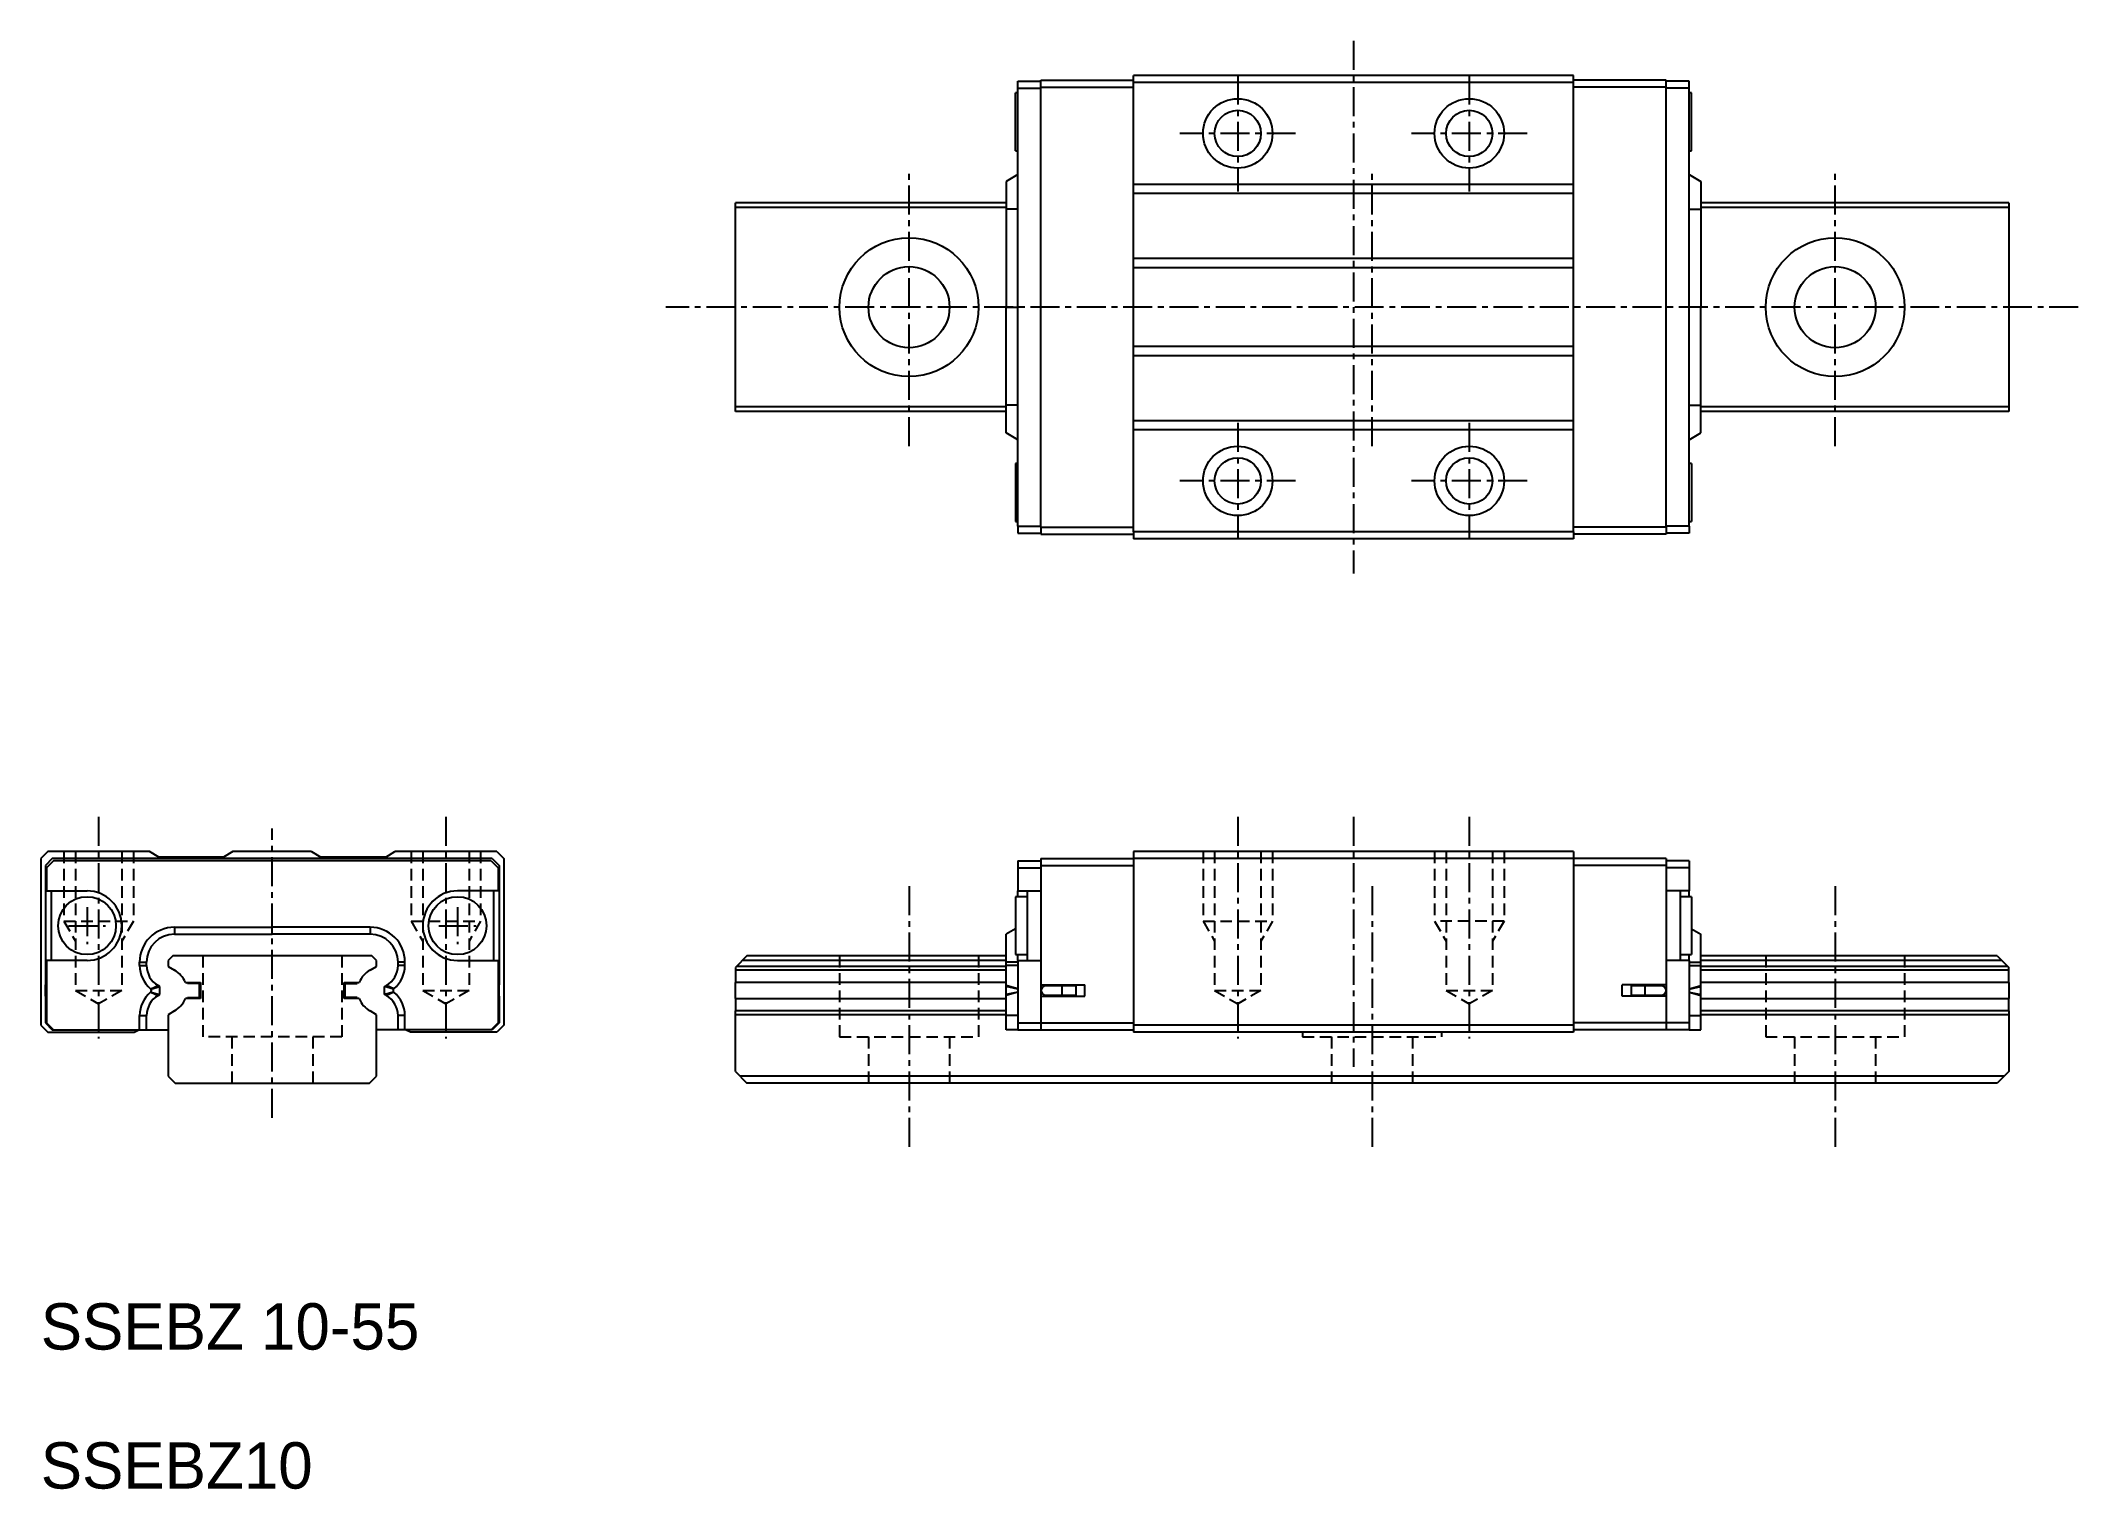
# Model space of a CAD drawing. Extents: x 10 to 98, y 10 to 72.5.
import ezdxf

# ---------------------------------------------------------------- set-up
doc = ezdxf.new("R2010")
doc.units = 0
doc.linetypes.add('CENTER', pattern=[2, 1.25, -0.25, 0.25, -0.25])
doc.linetypes.add('DASHED', pattern=[0.75, 0.5, -0.25])
doc.layers.get('0').update_dxf_attribs({"linetype": 'CONTINUOUS'})
doc.layers.add('CENTER', color=1, linetype='CENTER')

msp = doc.modelspace()

# ---------------------------------------------------------------- linework, layer by layer
at = {"color": 7, "linetype": 'CONTINUOUS'}
for p, q in [((52.2, 70.75), (53.2, 70.75)), ((52.2, 70.45), (52.2, 70.75)), ((52.2, 51.55), (52.2, 70.45)), ((52.2, 70.45), (53.2, 70.45)), ((53.2, 70.8), (57.2, 70.8)), ((53.2, 70.5), (53.2, 70.8)), ((53.2, 70.5), (57.2, 70.5)), ((53.2, 51.5), (53.2, 70.5)), ((76.2, 71), (57.2, 71)), ((57.2, 70.7), (57.2, 71)), ((57.2, 51.3), (57.2, 70.7)), ((76.2, 70.7), (57.2, 70.7)), ((76.2, 70.7), (76.2, 71)), ((80.2, 70.8), (76.2, 70.8)), ((76.2, 51.3), (76.2, 70.7)), ((80.2, 70.5), (76.2, 70.5)), ((80.2, 70.5), (80.2, 70.8)), ((81.2, 70.75), (80.2, 70.75)), ((80.2, 51.5), (80.2, 70.5)), ((81.2, 70.45), (80.2, 70.45)), ((81.2, 70.45), (81.2, 70.75)), ((81.2, 51.55), (81.2, 70.45)), ((52.1, 67.75), (52.1, 70.25)), ((52.2, 70.25), (52.1, 70.25)), ((81.3, 70.25), (81.2, 70.25)), ((81.3, 67.75), (81.3, 70.25)), ((52.1, 67.75), (52.2, 67.75)), ((81.2, 67.75), (81.3, 67.75)), ((52.2, 66.73), (51.7, 66.43)), ((51.7, 66.43), (51.7, 65.23)), ((76.2, 66.3), (57.2, 66.3)), ((81.2, 66.73), (81.7, 66.43)), ((81.7, 66.43), (81.7, 65.23)), ((51.7, 65.5), (40, 65.5)), ((40, 65.3), (40, 65.5)), ((51.7, 65.3), (40, 65.3)), ((40, 56.7), (40, 65.3)), ((51.7, 65.23), (51.7, 61)), ((52.2, 65.23), (51.7, 65.23)), ((76.2, 65.9), (57.2, 65.9)), ((81.2, 65.23), (81.7, 65.23)), ((95, 65.5), (81.7, 65.5)), ((95, 65.3), (81.7, 65.3)), ((81.7, 65.23), (81.7, 61)), ((95, 65.5), (95, 65.3)), ((95, 65.3), (95, 56.7)), ((76.2, 63.1), (57.2, 63.1)), ((76.2, 62.7), (57.2, 62.7)), ((51.7, 56.77), (51.7, 61)), ((51.7, 61), (52.2, 61)), ((81.7, 61), (81.2, 61)), ((81.7, 56.77), (81.7, 61)), ((76.2, 59.3), (57.2, 59.3)), ((76.2, 58.9), (57.2, 58.9)), ((51.7, 56.7), (40, 56.7)), ((40, 56.5), (40, 56.7)), ((51.7, 56.5), (40, 56.5)), ((51.7, 55.57), (51.7, 56.77)), ((52.2, 56.77), (51.7, 56.77)), ((81.2, 56.77), (81.7, 56.77)), ((81.7, 55.57), (81.7, 56.77)), ((95, 56.7), (81.7, 56.7)), ((95, 56.5), (81.7, 56.5)), ((95, 56.7), (95, 56.5)), ((52.2, 55.27), (51.7, 55.57)), ((76.2, 56.1), (57.2, 56.1)), ((76.2, 55.7), (57.2, 55.7)), ((81.2, 55.27), (81.7, 55.57)), ((52.2, 54.25), (52.1, 54.25)), ((52.1, 54.25), (52.1, 51.75)), ((81.3, 54.25), (81.2, 54.25)), ((81.3, 54.25), (81.3, 51.75)), ((52.1, 51.75), (52.2, 51.75)), ((52.2, 51.55), (53.2, 51.55)), ((52.2, 51.55), (52.2, 51.25)), ((52.2, 51.25), (53.2, 51.25)), ((53.2, 51.5), (57.2, 51.5)), ((53.2, 51.5), (53.2, 51.2)), ((53.2, 51.2), (57.2, 51.2)), ((76.2, 51.3), (57.2, 51.3)), ((57.2, 51.3), (57.2, 51)), ((80.2, 51.5), (76.2, 51.5)), ((76.2, 51.3), (76.2, 51)), ((80.2, 51.2), (76.2, 51.2)), ((81.2, 51.55), (80.2, 51.55)), ((80.2, 51.5), (80.2, 51.2)), ((81.2, 51.25), (80.2, 51.25)), ((81.2, 51.75), (81.3, 51.75)), ((81.2, 51.55), (81.2, 51.25)), ((76.2, 51), (57.2, 51)), ((10.3, 37.5), (10, 37.2)), ((10, 37.2), (10, 30)), ((10.5, 37.2), (10.2, 36.9)), ((10.55, 37.1), (10.25, 36.8)), ((14.7, 37.5), (10.3, 37.5)), ((29.5, 37.2), (10.5, 37.2)), ((29.45, 37.1), (10.55, 37.1)), ((15.1, 37.25), (14.7, 37.5)), ((17.9, 37.25), (15.1, 37.25)), ((18.3, 37.5), (17.9, 37.25)), ((21.7, 37.5), (18.3, 37.5)), ((21.7, 37.5), (22.1, 37.25)), ((24.9, 37.25), (22.1, 37.25)), ((24.9, 37.25), (25.3, 37.5)), ((29.7, 37.5), (25.3, 37.5)), ((29.45, 37.1), (29.75, 36.8)), ((29.5, 37.2), (29.8, 36.9)), ((29.7, 37.5), (30, 37.2)), ((30, 37.2), (30, 30)), ((52.2, 37.1), (53.2, 37.1)), ((52.2, 37.1), (52.2, 36.8)), ((53.2, 37.2), (57.2, 37.2)), ((53.2, 37.2), (53.2, 36.9)), ((76.2, 37.5), (57.2, 37.5)), ((57.2, 37.5), (57.2, 37.2)), ((76.2, 37.2), (57.2, 37.2)), ((57.2, 37.2), (57.2, 30)), ((76.2, 37.5), (76.2, 37.2)), ((80.2, 37.2), (76.2, 37.2)), ((76.2, 37.2), (76.2, 30)), ((80.2, 37.2), (80.2, 36.9)), ((81.2, 37.1), (80.2, 37.1)), ((81.2, 37.1), (81.2, 36.8)), ((10.2, 36.9), (10.2, 31.75)), ((10.25, 36.8), (10.25, 35.8)), ((29.75, 36.8), (29.75, 35.8)), ((29.8, 36.9), (29.8, 31.75)), ((52.2, 36.8), (53.2, 36.8)), ((52.2, 36.8), (52.2, 35.8)), ((53.2, 36.9), (57.2, 36.9)), ((53.2, 36.9), (53.2, 31.75)), ((80.2, 36.9), (76.2, 36.9)), ((80.2, 36.9), (80.2, 31.75)), ((81.2, 36.8), (80.2, 36.8)), ((81.2, 36.8), (81.2, 35.8)), ((10.25, 35.8), (12, 35.8)), ((10.45, 35.8), (10.45, 32.8)), ((29.75, 35.8), (28, 35.8)), ((29.55, 35.8), (29.55, 32.8)), ((52.1, 35.55), (52.1, 33.05)), ((52.6, 35.55), (52.1, 35.55)), ((52.2, 35.8), (53.2, 35.8)), ((52.2, 35.55), (52.2, 35.8)), ((52.6, 35.8), (52.6, 32.8)), ((81.2, 35.8), (80.2, 35.8)), ((80.8, 35.8), (80.8, 32.8)), ((81.3, 35.55), (80.8, 35.55)), ((81.2, 35.55), (81.2, 35.8)), ((81.3, 35.55), (81.3, 33.05)), ((15.77, 34.23), (20, 34.23)), ((15.77, 34.23), (15.77, 33.93)), ((15.77, 33.93), (20, 33.93)), ((24.23, 34.23), (20, 34.23)), ((20, 33.93), (20, 34.23)), ((24.23, 33.93), (20, 33.93)), ((24.23, 34.23), (24.23, 33.93)), ((52.1, 34.17), (51.7, 33.93)), ((51.7, 32.73), (51.7, 33.93)), ((81.3, 34.17), (81.7, 33.93)), ((81.7, 32.73), (81.7, 33.93)), ((10.25, 32.8), (10.25, 30.1)), ((12, 32.8), (10.25, 32.8)), ((14.27, 32.583835), (14.27, 32.73)), ((14.27, 32.73), (14.57, 32.73)), ((14.27, 32.583835), (14.57, 32.583835)), ((14.57, 32.583835), (14.57, 32.73)), ((15.7, 33), (15.5, 32.8)), ((15.5, 32.8), (15.5, 32.54342)), ((24.3, 33), (15.7, 33)), ((24.5, 32.8), (24.3, 33)), ((24.5, 32.54342), (24.5, 32.8)), ((25.43, 32.583835), (25.43, 32.73)), ((25.73, 32.73), (25.43, 32.73)), ((25.73, 32.583835), (25.43, 32.583835)), ((25.73, 32.583835), (25.73, 32.73)), ((28, 32.8), (29.75, 32.8)), ((29.75, 32.8), (29.75, 30.1)), ((40.5, 33), (40, 32.5)), ((51.7, 32.8), (40.3, 32.8)), ((51.7, 33), (40.5, 33)), ((52.2, 32.73), (51.7, 32.73)), ((51.7, 32.583835), (51.7, 32.73)), ((51.7, 31.717809), (51.7, 32.583835)), ((52.2, 32.583835), (51.7, 32.583835)), ((52.1, 33.05), (52.6, 33.05)), ((52.2, 32.8), (52.2, 33.05)), ((52.2, 32.8), (52.2, 30.1)), ((52.2, 32.8), (53.2, 32.8)), ((81.2, 32.8), (80.2, 32.8)), ((80.8, 33.05), (81.3, 33.05)), ((81.2, 32.8), (81.2, 33.05)), ((81.2, 32.8), (81.2, 30.1)), ((81.2, 32.73), (81.7, 32.73)), ((81.2, 32.583835), (81.7, 32.583835)), ((94.5, 33), (81.7, 33)), ((94.7, 32.8), (81.7, 32.8)), ((81.7, 32.583835), (81.7, 32.73)), ((81.7, 31.717809), (81.7, 32.583835)), ((94.5, 33), (95, 32.5)), ((10.2, 31.25), (10.2, 31.75)), ((10.25, 31.75), (10.2, 31.75)), ((14.757098, 31.568053), (15.07, 31.717809)), ((15.147256, 31.673205), (15.07, 31.717809)), ((15.5, 32.54342), (15.7785, 32.382628)), ((16.245161, 31.85), (16.9, 31.85)), ((16.85, 31.8), (16.338455, 31.8)), ((16.85, 31.2), (16.85, 31.8)), ((16.9, 31.85), (16.9, 31.15)), ((23.1, 31.15), (23.1, 31.85)), ((23.1, 31.85), (23.754839, 31.85)), ((23.15, 31.2), (23.15, 31.8)), ((23.15, 31.8), (23.661545, 31.8)), ((24.2215, 32.382628), (24.5, 32.54342)), ((24.852744, 31.673205), (24.93, 31.717809)), ((25.242902, 31.568053), (24.93, 31.717809)), ((29.75, 31.75), (29.8, 31.75)), ((29.8, 31.25), (29.8, 31.75)), ((40, 32.5), (40, 31.85)), ((51.7, 32.382628), (40, 32.382628)), ((51.7, 31.85), (40, 31.85)), ((40, 31.15), (40, 31.85)), ((51.7, 32.54342), (40.04342, 32.54342)), ((52.203404, 31.568053), (51.7, 31.717809)), ((51.7, 31.673205), (51.7, 31.717809)), ((53.2, 31.75), (53.2, 31.25)), ((53.2, 31.75), (55.1, 31.75)), ((54.1, 31.7), (53.4, 31.7)), ((53.7, 31.7), (53.7, 31.75)), ((54.02899, 31.7), (54.02899, 31.75)), ((54.7, 31.7), (54.1, 31.7)), ((54.1, 31.7), (54.1, 31.3)), ((54.7, 31.7), (54.7, 31.3)), ((55.1, 31.25), (55.1, 31.75)), ((80.2, 31.75), (78.3, 31.75)), ((78.3, 31.25), (78.3, 31.75)), ((79.3, 31.7), (78.7, 31.7)), ((78.7, 31.3), (78.7, 31.7)), ((80, 31.7), (79.3, 31.7)), ((79.3, 31.3), (79.3, 31.7)), ((79.37101, 31.7), (79.37101, 31.75)), ((79.7, 31.7), (79.7, 31.75)), ((80.2, 31.75), (80.2, 31.25)), ((81.2, 31.569066), (81.7, 31.717809)), ((94.95658, 32.54342), (81.7, 32.54342)), ((95, 32.382628), (81.7, 32.382628)), ((95, 31.85), (81.7, 31.85)), ((81.7, 31.673205), (81.7, 31.717809)), ((95, 31.85), (95, 32.5)), ((95, 31.85), (95, 31.15)), ((10.2, 31.25), (10.2, 30.1)), ((10.25, 31.25), (10.2, 31.25)), ((14.757098, 31.431947), (15.07, 31.282191)), ((14.761047, 31.563537), (15.147256, 31.673205)), ((14.761047, 31.436463), (15.147256, 31.326795)), ((15.07, 31.282191), (15.147256, 31.326795)), ((15.147256, 31.326795), (15.147256, 31.673205)), ((16.9, 31.15), (16.245161, 31.15)), ((16.338455, 31.2), (16.85, 31.2)), ((23.754839, 31.15), (23.1, 31.15)), ((23.661545, 31.2), (23.15, 31.2)), ((24.852744, 31.326795), (24.852744, 31.673205)), ((25.238953, 31.563537), (24.852744, 31.673205)), ((25.238953, 31.436463), (24.852744, 31.326795)), ((24.93, 31.282191), (24.852744, 31.326795)), ((25.242902, 31.431947), (24.93, 31.282191)), ((29.75, 31.25), (29.8, 31.25)), ((29.8, 31.25), (29.8, 30.1)), ((40, 31.15), (51.7, 31.15)), ((40, 31.15), (40, 30.617372)), ((51.7, 31.326795), (51.7, 31.673205)), ((52.2, 31.565011), (51.7, 31.673205)), ((52.2, 31.434989), (51.7, 31.326795)), ((52.203404, 31.431947), (51.7, 31.282191)), ((51.7, 31.282191), (51.7, 31.326795)), ((51.7, 30.416165), (51.7, 31.282191)), ((53.2, 31.25), (53.2, 30.1)), ((53.2, 31.25), (55.1, 31.25)), ((53.4, 31.3), (54.1, 31.3)), ((53.7, 31.25), (53.7, 31.3)), ((54.02899, 31.25), (54.02899, 31.3)), ((54.1, 31.3), (54.7, 31.3)), ((80.2, 31.25), (78.3, 31.25)), ((78.7, 31.3), (79.3, 31.3)), ((79.3, 31.3), (80, 31.3)), ((79.37101, 31.25), (79.37101, 31.3)), ((79.7, 31.25), (79.7, 31.3)), ((80.2, 31.25), (80.2, 30.1)), ((81.196596, 31.431947), (81.7, 31.282191)), ((81.2, 31.565011), (81.7, 31.673205)), ((81.2, 31.434989), (81.7, 31.326795)), ((81.7, 31.326795), (81.7, 31.673205)), ((81.7, 31.282191), (81.7, 31.326795)), ((81.7, 30.416165), (81.7, 31.282191)), ((81.7, 31.15), (95, 31.15)), ((95, 30.617372), (95, 31.15)), ((10, 30), (10.3, 29.7)), ((10.2, 30.1), (10.5, 29.8)), ((10.25, 30.1), (10.55, 29.8)), ((14.27, 30.416165), (14.57, 30.416165)), ((14.27, 29.8), (14.27, 30.416165)), ((14.57, 29.8), (14.57, 30.416165)), ((15.7785, 30.617372), (15.5, 30.45658)), ((15.5, 30.45658), (15.5, 27.8)), ((24.5, 30.45658), (24.2215, 30.617372)), ((24.5, 27.8), (24.5, 30.45658)), ((25.73, 30.416165), (25.43, 30.416165)), ((25.43, 29.8), (25.43, 30.416165)), ((25.73, 29.8), (25.73, 30.416165)), ((29.75, 30.1), (29.45, 29.8)), ((29.8, 30.1), (29.5, 29.8)), ((30, 30), (29.7, 29.7)), ((51.7, 30.617372), (40, 30.617372)), ((40, 30.45658), (40, 30.617372)), ((51.7, 30.45658), (40, 30.45658)), ((40, 28), (40, 30.45658)), ((52.2, 30.416165), (51.7, 30.416165)), ((51.7, 29.8), (51.7, 30.416165)), ((52.2, 30.1), (53.2, 30.1)), ((52.2, 30.1), (52.2, 29.8)), ((53.2, 30.1), (57.2, 30.1)), ((53.2, 30.1), (53.2, 29.8)), ((76.2, 30), (57.2, 30)), ((57.2, 30), (57.2, 29.7)), ((80.2, 30.1), (76.2, 30.1)), ((76.2, 30), (76.2, 29.7)), ((80.2, 30.1), (80.2, 29.8)), ((81.2, 30.1), (80.2, 30.1)), ((81.2, 30.416165), (81.7, 30.416165)), ((81.2, 30.1), (81.2, 29.8)), ((95, 30.617372), (81.7, 30.617372)), ((95, 30.45658), (81.7, 30.45658)), ((81.7, 29.8), (81.7, 30.416165)), ((95, 30.617372), (95, 30.45658)), ((95, 30.45658), (95, 28)), ((10.3, 29.7), (14.027747, 29.7)), ((10.5, 29.8), (10.55, 29.8)), ((10.55, 29.8), (14.27, 29.8)), ((14.027747, 29.7), (14.242197, 29.8)), ((14.27, 29.8), (14.57, 29.8)), ((14.57, 29.8), (15.5, 29.8)), ((25.43, 29.8), (24.5, 29.8)), ((25.73, 29.8), (25.43, 29.8)), ((29.45, 29.8), (25.73, 29.8)), ((25.972253, 29.7), (25.757803, 29.8)), ((29.7, 29.7), (25.972253, 29.7)), ((29.5, 29.8), (29.45, 29.8)), ((52.2, 29.8), (51.7, 29.8)), ((52.2, 29.8), (53.2, 29.8)), ((53.2, 29.8), (57.2, 29.8)), ((76.2, 29.7), (57.2, 29.7)), ((80.2, 29.8), (76.2, 29.8)), ((81.2, 29.8), (80.2, 29.8)), ((81.2, 29.8), (81.7, 29.8)), ((15.5, 27.8), (15.8, 27.5)), ((15.8, 27.5), (24.2, 27.5)), ((24.2, 27.5), (24.5, 27.8)), ((40, 28), (40.5, 27.5)), ((94.8, 27.8), (40.2, 27.8)), ((94.5, 27.5), (40.5, 27.5)), ((95, 28), (94.5, 27.5))]:
    msp.add_line(p, q, dxfattribs=at)
at = {"color": 3, "linetype": 'DASHED'}
for p, q in [((11, 37.5), (11, 34.5)), ((11.5, 37.5), (11.5, 31.5)), ((13.5, 37.5), (13.5, 31.5)), ((14, 37.5), (14, 34.5)), ((26, 37.5), (26, 34.5)), ((26.5, 37.5), (26.5, 31.5)), ((28.5, 37.5), (28.5, 31.5)), ((29, 37.5), (29, 34.5)), ((60.2, 37.5), (60.2, 34.5)), ((60.7, 37.5), (60.7, 31.5)), ((62.7, 37.5), (62.7, 31.5)), ((63.2, 37.5), (63.2, 34.5)), ((70.2, 37.5), (70.2, 34.5)), ((70.7, 37.5), (70.7, 31.5)), ((72.7, 37.5), (72.7, 31.5)), ((73.2, 37.5), (73.2, 34.5)), ((11, 34.5), (14, 34.5)), ((11, 34.5), (11.5, 33.633975)), ((14, 34.5), (13.5, 33.633975)), ((26, 34.5), (29, 34.5)), ((26, 34.5), (26.5, 33.633975)), ((29, 34.5), (28.5, 33.633975)), ((60.2, 34.5), (63.2, 34.5)), ((60.2, 34.5), (60.7, 33.633975)), ((63.2, 34.5), (62.7, 33.633975)), ((73.2, 34.5), (70.2, 34.5)), ((70.2, 34.5), (70.7, 33.633975)), ((73.2, 34.5), (72.7, 33.633975)), ((17, 33), (17, 29.5)), ((23, 33), (23, 29.5)), ((44.5, 33), (44.5, 29.5)), ((50.5, 33), (50.5, 29.5)), ((84.5, 33), (84.5, 29.5)), ((90.5, 33), (90.5, 29.5)), ((11.5, 31.5), (12.5, 30.92265)), ((11.5, 31.5), (13.5, 31.5)), ((13.5, 31.5), (12.5, 30.92265)), ((26.5, 31.5), (27.5, 30.92265)), ((26.5, 31.5), (28.5, 31.5)), ((28.5, 31.5), (27.5, 30.92265)), ((60.7, 31.5), (61.7, 30.92265)), ((60.7, 31.5), (62.7, 31.5)), ((62.7, 31.5), (61.7, 30.92265)), ((70.7, 31.5), (71.7, 30.92265)), ((70.7, 31.5), (72.7, 31.5)), ((72.7, 31.5), (71.7, 30.92265)), ((23, 29.5), (17, 29.5)), ((18.25, 29.5), (18.25, 27.5)), ((21.75, 29.5), (21.75, 27.5)), ((44.5, 29.5), (50.5, 29.5)), ((45.75, 29.5), (45.75, 27.5)), ((49.25, 29.5), (49.25, 27.5)), ((64.5, 29.7), (64.5, 29.5)), ((64.5, 29.5), (70.5, 29.5)), ((65.75, 29.5), (65.75, 27.5)), ((69.25, 29.5), (69.25, 27.5)), ((70.5, 29.7), (70.5, 29.5)), ((84.5, 29.5), (90.5, 29.5)), ((85.75, 29.5), (85.75, 27.5)), ((89.25, 29.5), (89.25, 27.5))]:
    msp.add_line(p, q, dxfattribs=at)
at = {"color": 3, "linetype": 'CONTINUOUS'}
for centre in [(61.7, 68.5), (71.7, 68.5), (61.7, 53.5), (71.7, 53.5)]:
    msp.add_circle(centre, 1.5, dxfattribs=at)
at = {"color": 7, "linetype": 'CONTINUOUS'}
for centre, radius in [((61.7, 68.5), 1), ((71.7, 68.5), 1), ((47.5, 61), 3), ((87.5, 61), 3), ((47.5, 61), 1.75), ((87.5, 61), 1.75), ((61.7, 53.5), 1), ((71.7, 53.5), 1), ((12, 34.3), 1.25), ((28, 34.3), 1.25)]:
    msp.add_circle(centre, radius, dxfattribs=at)
for centre, radius, start, end in [((12, 34.3), 1.5, 270, 90), ((28, 34.3), 1.5, 90, 270), ((15.770022, 32.729978), 1.500022, 90.000834, 179.999166), ((15.77, 32.73), 1.2, 90, 180), ((24.229978, 32.729978), 1.500022, 0.000834, 89.999166), ((24.23, 32.73), 1.2, 0, 90), ((15.57, 32.583835), 1.3, 180, 230.729617), ((15.57, 32.583835), 1, 180, 240), ((24.43, 32.583835), 1, 300, 0), ((24.43, 32.583835), 1.3, 309.270383, 0), ((15.2285, 31.43), 1.1, 22.446351, 60), ((15.2285, 31.43), 1.17, 18.435646, 21.037221), ((24.7715, 31.43), 1.17, 158.962779, 161.564354), ((24.7715, 31.43), 1.1, 120, 157.553649), ((53.4, 31.5), 0.2, 90, 180), ((80, 31.5), 0.2, 0, 90), ((15.57, 30.416165), 1.3, 129.270383, 180), ((15.57, 30.416165), 1, 120, 180), ((14.683827, 31.5), 0.1, 309.270383, 50.729617), ((15.2285, 31.57), 1.1, 300, 337.553649), ((15.2285, 31.57), 1.17, 338.962779, 341.564354), ((24.7715, 31.57), 1.17, 198.435646, 201.037221), ((24.7715, 31.57), 1.1, 202.446351, 240), ((24.43, 30.416165), 1, 0, 60), ((25.316173, 31.5), 0.1, 129.270383, 230.729617), ((24.43, 30.416165), 1.3, 0, 50.729617), ((53.4, 31.5), 0.2, 180, 270), ((80, 31.5), 0.2, 270, 0)]:
    msp.add_arc(centre, radius, start, end, dxfattribs=at)
at = {"layer": 'CENTER', "color": 1, "linetype": 'CENTER'}
for p, q in [((66.7, 72.5), (66.7, 49.5)), ((61.7, 71), (61.7, 66)), ((71.7, 71), (71.7, 66)), ((64.2, 68.5), (59.2, 68.5)), ((74.2, 68.5), (69.2, 68.5)), ((47.5, 55), (47.5, 67)), ((67.5, 55), (67.5, 67)), ((87.5, 55), (87.5, 67)), ((98, 61), (37, 61)), ((61.7, 56), (61.7, 51)), ((71.7, 56), (71.7, 51)), ((64.2, 53.5), (59.2, 53.5)), ((74.2, 53.5), (69.2, 53.5)), ((12.5, 39), (12.5, 29.42265)), ((27.5, 39), (27.5, 29.42265)), ((61.7, 39), (61.7, 29.42265)), ((66.7, 39), (66.7, 28.2)), ((71.7, 39), (71.7, 29.42265)), ((20, 26), (20, 38.5)), ((47.5, 36), (47.5, 24.5)), ((67.5, 36), (67.5, 24.5)), ((87.5, 36), (87.5, 24.5)), ((12, 35.1), (12, 33.5)), ((28, 35.1), (28, 33.5)), ((11.2, 34.3), (12.8, 34.3)), ((27.2, 34.3), (28.8, 34.3))]:
    msp.add_line(p, q, dxfattribs=at)

# ---------------------------------------------------------------- texts
at = {"color": 7, "linetype": 'CONTINUOUS'}
for s, p in [('SSEBZ 10-55', (10, 16)), ('SSEBZ10', (10, 10))]:
    msp.add_text(s, height=2, dxfattribs=at).set_placement(p)

doc.saveas('drawing.dxf')
